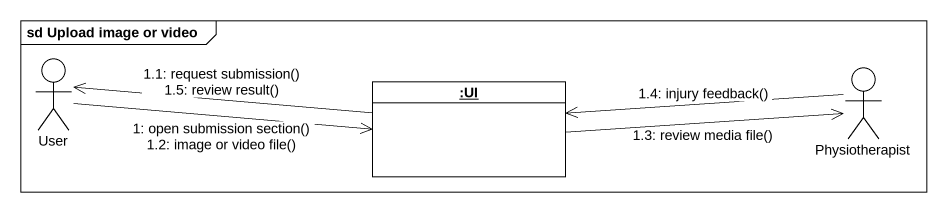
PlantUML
@startuml
mainframe sd Upload image or video
allowmixing
hide circle
hide empty members
actor User
object ":UI" as UI
actor Physiotherapist
User -right-> UI : 1: open submission section()\n1.2: image or video file()
UI -left-> User : 1.1: request submission()\n1.5: review result()
UI -right-> Physiotherapist : 1.3: review media file()
Physiotherapist -left-> UI : 1.4: injury feedback()
@enduml
